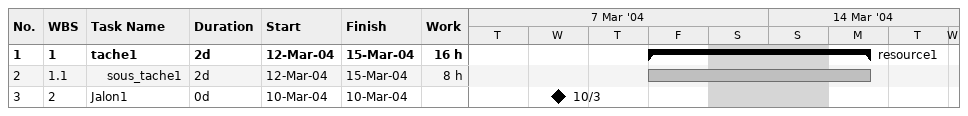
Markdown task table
| ID | WBS | Task | Duration | Start | Finish | Resources | Work (h) |
|---|---|---|---|---|---|---|---|
| 1 | 1 | **tache1** | 2d | 2004-03-12 | 2004-03-15 | resource1 | 16 |
| 2 | 1.1 | sous_tache1 | 2d | 2004-03-12 | 2004-03-15 |  | 8 |
| 3 | 2 | Jalon1 | 0d | 2004-03-10 | 2004-03-10 |  |  |
